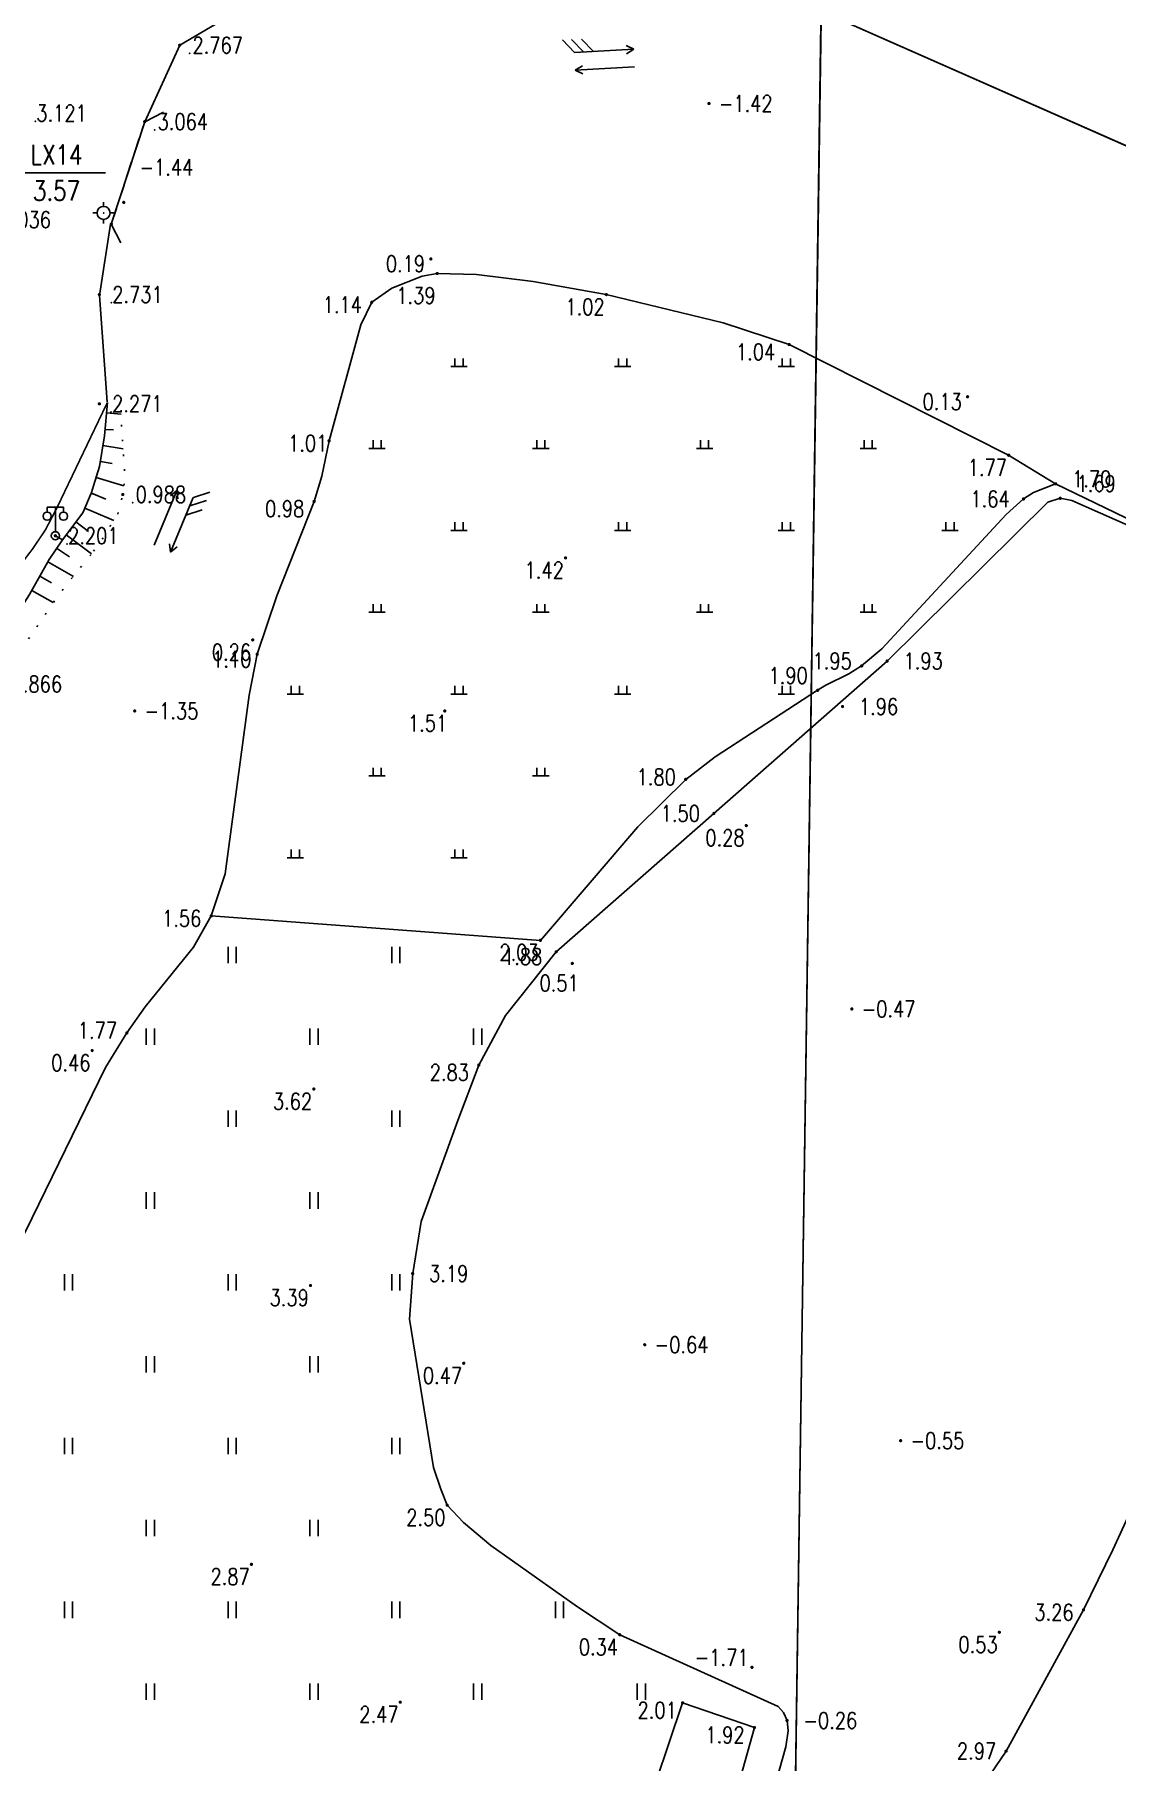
# Model space of a CAD drawing. Extents: x 500064 to 501389, y 2542464 to 2545400.
# Drawn here: x 500746.4 to 500812.5, y 2544332.9 to 2544438.4 of the extents above; entities that cross this region are included whole.
import ezdxf
from ezdxf.enums import TextEntityAlignment as Align

# ---------------------------------------------------------------- set-up
doc = ezdxf.new("R2010")
doc.units = 0
doc.header["$LTSCALE"] = 0.5
doc.linetypes.add('X4', pattern=[1.6, 0, -1.6])
doc.linetypes.add('X5', pattern=[3, 2, -1])
doc.layers.get('0').update_dxf_attribs({"linetype": 'CONTINUOUS', "lineweight": 5})
doc.layers.add('GCD', color=8, linetype='CONTINUOUS')
doc.layers.add('地形图', color=8, linetype='CONTINUOUS')
doc.styles.add('HZ', font='romans.shx', dxfattribs={"width": 0.8, "bigfont": 'hztxt.shx'})
doc.styles.add('里程桩号', font='simplex1.shx', dxfattribs={"bigfont": 'HZTXT.shx'})
doc.linetypes.add('10421', pattern='A,2,[150,AAA.SHX,S=1,R=0,X=0,Y=1],1e-11', length=2)
doc.linetypes.add('10422', pattern='A,2,[150,AAA.SHX,S=1,R=0,X=0,Y=1],2,[177,AAA.SHX,S=1,R=0,X=0,Y=0.8],1e-09', length=4)
doc.linetypes.add('1161', pattern='A,0,[149,AAA.SHX,S=0.15,R=0,X=0,Y=0],-1.6', length=1.6)

# ---------------------------------------------------------------- blocks, each defined once
blk = doc.blocks.new('GC200')
at = {"linetype": 'Continuous', "const_width": 0.2, "flags": 128}
blk.add_lwpolyline([(-0.1, 0, 1), (0.1, 0, 1)], format="xyb", close=True, dxfattribs=at)
blk = doc.blocks.new('gc116')
for p, q in [((-1.3, 0), (-0.8, 0)), ((0, 1.3), (0, 0.8)), ((1.3, 0), (0.8, 0)), ((0, -1.3), (0, -0.8))]:
    blk.add_line(p, q)
blk.add_circle((0, 0), 0.8)
blk.add_point((0, 0))
blk = doc.blocks.new('gc097')
for p, q in [((-1, 2.9), (-1, 3.5)), ((-1, 3.5), (1, 3.5)), ((0, 0.5), (0, 3.5)), ((1, 3.5), (1, 2.9))]:
    blk.add_line(p, q)
for centre in [(-1, 2.4), (1, 2.4), (0, 0)]:
    blk.add_circle(centre, 0.5)
blk = doc.blocks.new('HN')
for p, q in [((0.00001, 0.00107), (0.00726, 0.00107)), ((0.00326, 0.00107), (0.00326, 0.00107)), ((0.00636, 0.00157), (0.00726, 0.00107)), ((0.00726, 0.00107), (0.00636, 0.00057)), ((0.00089, -0.00059), (-0.00001, -0.00109)), ((0.00724, -0.00109), (-0.00001, -0.00109)), ((-0.00001, -0.00109), (0.00089, -0.00159)), ((0.00489, -0.00107), (0.00628, -0.00269)), ((0.00611, -0.00109), (0.00751, -0.00271)), ((0.00722, -0.00111), (0.00862, -0.00273))]:
    blk.add_line(p, q)
blk = doc.blocks.new('gc121')
for p, q in [((-0.5, -1), (-0.5, 1)), ((0.5, -1), (0.5, 1))]:
    blk.add_line(p, q)
blk = doc.blocks.new('gc119')
for p, q in [((-1, 0), (1, 0)), ((-0.5, 1), (-0.5, 0)), ((0.5, 1), (0.5, 0))]:
    blk.add_line(p, q)

msp = doc.modelspace()

# ---------------------------------------------------------------- linework, layer by layer
at = {"layer": '地形图', "color": 1, "linetype": 'Continuous'}
msp.add_line((500790.78, 2544186.22), (500795.43, 2544508.14), dxfattribs=at)
at = {"layer": '地形图'}
msp.add_line((500853.05, 2544413.99), (500762.75, 2544453.85), dxfattribs=at)
at = {"layer": '地形图', "linetype": 'X5'}
msp.add_line((500751.08, 2544426.85), (500753.12, 2544433.1), dxfattribs=at)
at = {"layer": '地形图', "linetype": 'Continuous'}
for p, q in [((500753.12, 2544433.1), (500754.27, 2544433.68)), ((500744.73, 2544429.98), (500750.73, 2544429.98)), ((500751.08, 2544426.85), (500751.03, 2544426.85)), ((500751.08, 2544426.85), (500751.66, 2544425.71)), ((500750.78, 2544415.31), (500751.68, 2544415.24)), ((500750.7, 2544414.31), (500751.22, 2544414.27)), ((500750.57, 2544413.32), (500751.8, 2544413.12)), ((500750.41, 2544412.34), (500751.14, 2544412.22)), ((500750.16, 2544411.37), (500751.84, 2544410.86)), ((500749.86, 2544410.42), (500750, 2544410.36)), ((500749.86, 2544410.42), (500750.74, 2544410.04)), ((500748.92, 2544408.66), (500749.69, 2544408.08)), ((500749.46, 2544409.5), (500750, 2544409.27)), ((500750, 2544409.27), (500751.23, 2544408.74)), ((500748.32, 2544407.87), (500749.86, 2544406.7)), ((500747.74, 2544407.05), (500748.52, 2544406.53)), ((500747.2, 2544406.21), (500748.76, 2544405.33)), ((500746.22, 2544404.47), (500747.53, 2544403.73)), ((500746.71, 2544405.34), (500747.42, 2544404.94))]:
    msp.add_line(p, q, dxfattribs=at)
at = {"layer": '地形图', "color": 1, "linetype": 'Continuous', "flags": 128}
msp.add_lwpolyline([(500790.76, 2544184.47), (500795.45, 2544509.89)], dxfattribs=at)
at = {"layer": '地形图', "flags": 128}
msp.add_lwpolyline([(500918.46, 2544387.11), (500854.88, 2544413.18), (500760.92, 2544454.66), (500734.3, 2544467.87)], dxfattribs=at)
at = {"layer": '地形图', "linetype": '10422', "flags": 128}
for points in [[(500759.01, 2544439.97), (500755.26, 2544437.77), (500753.12, 2544433.1)], [(500751.03, 2544426.85), (500750.35, 2544422.49), (500750.83, 2544416)]]:
    msp.add_lwpolyline(points, dxfattribs=at)
at = {"layer": '地形图', "linetype": 'Continuous', "flags": 128}
for points, elevation in [([(500751.03, 2544426.85), (500751.08, 2544426.85), (500753.12, 2544433.1)], 3.06), ([(500747.66, 2544407.81), (500748.09, 2544407.57)], 2.2)]:
    msp.add_lwpolyline(points, dxfattribs=dict(at, elevation=elevation))
at = {"layer": '地形图', "linetype": '10421', "flags": 128}
for points in [[(500751.83, 2544218.31), (500743.48, 2544223.96), (500741.91, 2544224.65), (500740.27, 2544225.04), (500736.89, 2544224.98), (500735.88, 2544225.11), (500734.74, 2544225.45), (500733.35, 2544226.23), (500727.76, 2544229.8), (500727.33, 2544230.24), (500727.13, 2544230.75), (500726.97, 2544231.36), (500727.07, 2544232.23), (500727.22, 2544232.94), (500729.4, 2544239.25), (500730.01, 2544241.71), (500730.51, 2544243.94), (500731.48, 2544247.42), (500731.59, 2544248.56), (500731.57, 2544249.7), (500731.37, 2544250.47), (500730.65, 2544251.27), (500729.81, 2544251.81), (500726.18, 2544253.81), (500722.68, 2544255.76), (500720.07, 2544256.65), (500718.53, 2544256.9), (500716.43, 2544256.88), (500714.6, 2544256.69), (500712.68, 2544256.3), (500710.23, 2544255.01), (500708.16, 2544253.68), (500706.68, 2544252.22), (500706.5, 2544252.09), (500706.32, 2544252.05), (500706.07, 2544252.11), (500705.86, 2544252.21), (500705.67, 2544252.64), (500705.61, 2544253.07), (500705.59, 2544254.54), (500705.86, 2544258.59), (500706.09, 2544260.71), (500706.62, 2544262.5), (500708.67, 2544267.26), (500710.13, 2544269.81), (500712.12, 2544271.95), (500714.75, 2544274.07), (500719.86, 2544278.15), (500722.38, 2544280.64), (500724.44, 2544284.14), (500726.57, 2544288.96), (500731.58, 2544298.81), (500732.29, 2544300.02), (500732.68, 2544301.6), (500732.54, 2544302.74), (500731.63, 2544303.76), (500725.29, 2544308.51), (500723.84, 2544309.39), (500719.02, 2544310.92), (500718.59, 2544311.35), (500718.38, 2544311.72), (500718.37, 2544312.29), (500718.47, 2544312.79), (500726.37, 2544328.99), (500732.87, 2544343.05), (500734.09, 2544345.61), (500741.54, 2544360.25), (500742.28, 2544361.22), (500744.51, 2544363.28), (500745.08, 2544364.07), (500745.83, 2544365.32), (500750.72, 2544375.33), (500752.03, 2544377.45), (500753.15, 2544379.04), (500756.1, 2544382.68), (500757.18, 2544384.59), (500758.03, 2544387.16), (500759.51, 2544398.07), (500759.99, 2544400.57), (500761.2, 2544404.15), (500763.47, 2544409.91), (500763.94, 2544411.45), (500764.38, 2544413.61), (500766.33, 2544420.7), (500766.99, 2544422.07), (500768.22, 2544422.93), (500770.08, 2544423.66), (500770.99, 2544423.83), (500773.39, 2544423.77), (500776.85, 2544423.34), (500781.32, 2544422.54), (500788.45, 2544420.81), (500792.49, 2544419.49), (500805.9, 2544412.73), (500808.77, 2544410.98), (500817.32, 2544406.85), (500819.27, 2544405.62), (500822.16, 2544403.46), (500825.65, 2544401.18), (500827.53, 2544400.36), (500836.58, 2544397.15), (500847.32, 2544392.84), (500866.07, 2544386.06), (500868.13, 2544385.09), (500869.51, 2544384.1), (500871.51, 2544382.51), (500873.62, 2544381.64), (500875.28, 2544381.37), (500877.15, 2544381.17), (500879.32, 2544380.44), (500882.25, 2544379.29), (500885.09, 2544377.84), (500886.7, 2544377.34), (500888.79, 2544376.72), (500890.34, 2544376.12), (500891.86, 2544375.31), (500892.84, 2544374.5), (500893.83, 2544373.26), (500897.05, 2544370.46)], [(500777.29, 2544383.1), (500783.25, 2544390.03), (500786.17, 2544392.93), (500787.98, 2544394.3), (500794.23, 2544398.37), (500794.74, 2544398.69), (500796.14, 2544399.38), (500796.92, 2544399.86), (500798.16, 2544400.9), (500805.75, 2544409.1), (500806.81, 2544410.06), (500807.42, 2544410.45), (500808.77, 2544410.98)]]:
    msp.add_lwpolyline(points, dxfattribs=at)
at = {"layer": '地形图', "linetype": 'Continuous', "const_width": 0.1, "flags": 128}
for points in [[(500750.84, 2544415.95), (500750, 2544414.2)], [(500750, 2544414.2), (500747.74, 2544409.48), (500747.06, 2544408.18), (500746.28, 2544407.02), (500741.82, 2544401.18), (500741.05, 2544400)]]:
    msp.add_lwpolyline(points, dxfattribs=at)
at = {"layer": '地形图', "linetype": 'Continuous', "flags": 128}
for points in [[(500750.84, 2544415.95), (500750.67, 2544413.91), (500750.36, 2544412.05), (500750, 2544410.86)], [(500750, 2544410.86), (500749.87, 2544410.45), (500749.34, 2544409.21), (500748.09, 2544407.57), (500747.29, 2544406.37), (500746.08, 2544404.23), (500744.65, 2544402), (500743.38, 2544400)]]:
    msp.add_lwpolyline(points, dxfattribs=at)
at = {"layer": '地形图', "linetype": 'X4', "flags": 128}
for points in [[(500750, 2544406.87), (500750.33, 2544407.29), (500751.48, 2544409.15), (500751.78, 2544410.29), (500751.91, 2544411.47), (500751.72, 2544414.26), (500751.66, 2544415.77)], [(500745.05, 2544400), (500745.59, 2544400.86), (500747.87, 2544404.22), (500750, 2544406.87)]]:
    msp.add_lwpolyline(points, dxfattribs=at)
at = {"layer": '地形图', "linetype": '10421', "elevation": 1.61, "flags": 128}
msp.add_lwpolyline([(500862.84, 2544383.76), (500849.87, 2544390.81), (500846.91, 2544392), (500842.43, 2544393.88), (500835.4, 2544396.49), (500825.81, 2544400.48), (500824.72, 2544401), (500823.87, 2544401.53), (500818.49, 2544405.72), (500817.01, 2544406.69), (500815.89, 2544407.25), (500809.77, 2544409.97), (500809.05, 2544410.1), (500808.3, 2544409.86), (500798.48, 2544400.16), (500787.89, 2544390.85), (500778.26, 2544382.4), (500775.17, 2544378.5), (500773.53, 2544375.48), (500772.25, 2544372.09), (500770, 2544365.92), (500769.49, 2544362.75), (500769.49, 2544362.75), (500769.3, 2544359.96), (500770.77, 2544350.91), (500771.22, 2544349.57), (500771.6, 2544348.6), (500772.59, 2544347.54), (500774.26, 2544346.14), (500779.56, 2544342.39), (500782.14, 2544340.69), (500791.82, 2544336.31), (500792.14, 2544335.95), (500792.36, 2544335.45), (500792.42, 2544334.81), (500792.29, 2544333.85), (500788.19, 2544319.3), (500788.22, 2544318.12), (500788.69, 2544317.29), (500794.79, 2544312.86), (500796.66, 2544311.33), (500797.76, 2544311.27), (500798.26, 2544311.43), (500798.57, 2544312.21), (500800.32, 2544322.57), (500801.91, 2544327.22), (500803.49, 2544330.26), (500805.74, 2544333.58), (500810.47, 2544342.21), (500812.26, 2544345.88), (500816.08, 2544354.17), (500816.63, 2544354.83), (500817.24, 2544355.25), (500817.84, 2544355.27), (500818.45, 2544355.08), (500821.65, 2544353.08), (500822.95, 2544352.15), (500824.78, 2544350.78), (500829.43, 2544346.8), (500830.76, 2544346.13), (500832.05, 2544346.37), (500833.14, 2544347.07), (500834.94, 2544348.81), (500842.14, 2544356.27), (500843.28, 2544357.58), (500843.5, 2544358.06), (500843.63, 2544358.7), (500843.68, 2544359.5), (500843.24, 2544360.56), (500842.88, 2544361.61), (500843.06, 2544362.65), (500844.29, 2544363.97), (500845.89, 2544365.64), (500847.14, 2544366.1), (500852.18, 2544367.08), (500856.48, 2544368.29), (500859.07, 2544369.29), (500864.4, 2544371.78), (500866.67, 2544373.95), (500867.52, 2544378.83), (500866.35, 2544381.54), (500864.57, 2544383.05)], close=True, dxfattribs=at)
at = {"layer": '地形图', "linetype": '1161', "elevation": 1.45, "flags": 128}
msp.add_lwpolyline([(500777.29, 2544383.1), (500757.18, 2544384.59)], dxfattribs=at)
at = {"layer": '地形图', "linetype": 'Continuous', "elevation": 1.92, "flags": 128}
msp.add_lwpolyline([(500790.37, 2544335.02), (500785.98, 2544336.53), (500781.12, 2544322.11), (500786.21, 2544320.18)], close=True, dxfattribs=at)
at = {"layer": '地形图'}
for p in [(500755.87, 2544437.27, 2.77), (500746.44, 2544433.12, 3.12), (500753.72, 2544432.6, 3.06), (500751.08, 2544422.04, 2.73), (500751.07, 2544415.37, 2.27), (500752.39, 2544409.83, 0.99), (500748.38, 2544407.31, 2.2)]:
    msp.add_point(p, dxfattribs=at)

# ---------------------------------------------------------------- block references
at = {"layer": '地形图', "linetype": 'Continuous', "yscale": 500, "zscale": 500}
for p, xscale, rotation in [((500783.02, 2544436.98), 499.9999999999832, 183.2910198326074), ((500754.19, 2544407.02), 500.0000000001006, 67.37902582875805)]:
    msp.add_blockref('HN', p, dxfattribs=dict(at, xscale=xscale, rotation=rotation))
at = {"layer": '地形图', "linetype": 'Continuous', "xscale": 0.5, "yscale": 0.5}
for name, p in [('GC200', (500755.26, 2544437.77, 2.77)), ('GC200', (500753.12, 2544433.1, 3.06)), ('gc116', (500750.61, 2544427.53, 3.57)), ('GC200', (500751.08, 2544426.85, 3.06)), ('GC200', (500750.35, 2544422.54, 2.73)), ('gc119', (500772.32, 2544418.14)), ('gc119', (500782.32, 2544418.14)), ('gc119', (500792.32, 2544418.14)), ('GC200', (500750.35, 2544415.87, 2.27)), ('gc119', (500767.32, 2544413.14)), ('gc119', (500777.32, 2544413.14)), ('gc119', (500787.32, 2544413.14)), ('gc119', (500797.32, 2544413.14)), ('GC200', (500751.78, 2544410.33, 0.99)), ('gc119', (500772.32, 2544408.14)), ('gc119', (500782.32, 2544408.14)), ('gc119', (500792.32, 2544408.14)), ('gc119', (500802.32, 2544408.14)), ('GC200', (500747.66, 2544407.81, 2.2)), ('gc119', (500767.32, 2544403.14)), ('gc119', (500777.32, 2544403.14)), ('gc119', (500787.32, 2544403.14)), ('gc119', (500797.32, 2544403.14)), ('gc119', (500762.32, 2544398.14)), ('gc119', (500772.32, 2544398.14)), ('gc119', (500782.32, 2544398.14)), ('gc119', (500792.32, 2544398.14)), ('gc119', (500767.32, 2544393.14)), ('gc119', (500777.32, 2544393.14)), ('gc119', (500762.32, 2544388.14)), ('gc119', (500772.32, 2544388.14)), ('gc121', (500758.46, 2544382.21)), ('gc121', (500768.46, 2544382.21)), ('gc121', (500753.46, 2544377.21)), ('gc121', (500763.46, 2544377.21)), ('gc121', (500773.46, 2544377.21)), ('gc121', (500758.46, 2544372.21)), ('gc121', (500768.46, 2544372.21)), ('gc121', (500753.46, 2544367.21)), ('gc121', (500763.46, 2544367.21)), ('gc121', (500748.46, 2544362.21)), ('gc121', (500758.46, 2544362.21)), ('gc121', (500768.46, 2544362.21)), ('gc121', (500753.46, 2544357.21)), ('gc121', (500763.46, 2544357.21)), ('gc121', (500748.46, 2544352.21)), ('gc121', (500758.46, 2544352.21)), ('gc121', (500768.46, 2544352.21)), ('gc121', (500753.46, 2544347.21)), ('gc121', (500763.46, 2544347.21)), ('gc121', (500748.46, 2544342.21)), ('gc121', (500758.46, 2544342.21)), ('gc121', (500768.46, 2544342.21)), ('gc121', (500778.46, 2544342.21)), ('gc121', (500753.46, 2544337.21)), ('gc121', (500763.46, 2544337.21)), ('gc121', (500773.46, 2544337.21)), ('gc121', (500783.46, 2544337.21))]:
    msp.add_blockref(name, p, dxfattribs=at)
at = {"layer": '地形图', "linetype": 'Continuous'}
ref = msp.add_blockref('GC200', (500787.59, 2544434.21, -1.42), dxfattribs=dict(at, xscale=0.5, yscale=0.5, zscale=0.5))
ref.add_attrib('height', '-1.42', dxfattribs={"layer": 'GCD', "linetype": 'Continuous', "height": 1, "style": '里程桩号', "width": 0.8}).set_placement((500788.19, 2544434.21, -1.42), align=Align.MIDDLE_LEFT)
ref = msp.add_blockref('GC200', (500751.84, 2544428.17, -1.44), dxfattribs=dict(at, xscale=0.5, yscale=0.5, zscale=0.5))
ref.add_attrib('height', '-1.44', dxfattribs={"layer": 'GCD', "linetype": 'Continuous', "height": 1, "style": 'HZ', "width": 0.8}).set_placement((500752.8, 2544430.32, -1.44), align=Align.MIDDLE_LEFT)
ref = msp.add_blockref('GC200', (500770.6, 2544424.72, 0.19), dxfattribs=dict(at, xscale=0.5, yscale=0.5, zscale=0.5))
ref.add_attrib('height', '0.19', dxfattribs={"layer": 'GCD', "linetype": 'Continuous', "height": 1, "style": 'HZ', "width": 0.8}).set_placement((500767.85, 2544424.42, 0.19), align=Align.MIDDLE_LEFT)
ref = msp.add_blockref('GC200', (500770.99, 2544423.83, 1.39), dxfattribs=dict(at, xscale=0.5, yscale=0.5, zscale=0.5))
ref.add_attrib('height', '1.39', dxfattribs={"layer": 'GCD', "linetype": 'Continuous', "height": 1, "style": 'HZ', "width": 0.8}).set_placement((500768.49, 2544422.48, 1.39), align=Align.MIDDLE_LEFT)
ref = msp.add_blockref('GC200', (500766.99, 2544422.07, 1.14), dxfattribs=dict(at, xscale=0.5, yscale=0.5, zscale=0.5))
ref.add_attrib('height', '1.14', dxfattribs={"layer": 'GCD', "linetype": 'Continuous', "height": 1, "style": 'HZ', "width": 0.8}).set_placement((500763.99, 2544421.92, 1.14), align=Align.MIDDLE_LEFT)
ref = msp.add_blockref('GC200', (500781.32, 2544422.54, 1.02), dxfattribs=dict(at, xscale=0.5, yscale=0.5, zscale=0.5))
ref.add_attrib('height', '1.02', dxfattribs={"layer": 'GCD', "linetype": 'Continuous', "height": 1, "style": 'HZ', "width": 0.8}).set_placement((500778.82, 2544421.79, 1.02), align=Align.MIDDLE_LEFT)
ref = msp.add_blockref('GC200', (500792.49, 2544419.49, 1.04), dxfattribs=dict(at, xscale=0.5, yscale=0.5, zscale=0.5))
ref.add_attrib('height', '1.04', dxfattribs={"layer": 'GCD', "linetype": 'Continuous', "height": 1, "style": 'HZ', "width": 0.8}).set_placement((500789.24, 2544419.04, 1.04), align=Align.MIDDLE_LEFT)
ref = msp.add_blockref('GC200', (500803.39, 2544416.3, 0.13), dxfattribs=dict(at, xscale=0.5, yscale=0.5, zscale=0.5))
ref.add_attrib('height', '0.13', dxfattribs={"layer": 'GCD', "linetype": 'Continuous', "height": 1, "style": 'HZ', "width": 0.8}).set_placement((500800.64, 2544416, 0.13), align=Align.MIDDLE_LEFT)
ref = msp.add_blockref('GC200', (500764.38, 2544413.61, 1.01), dxfattribs=dict(at, xscale=0.5, yscale=0.5, zscale=0.5))
ref.add_attrib('height', '1.01', dxfattribs={"layer": 'GCD', "linetype": 'Continuous', "height": 1, "style": 'HZ', "width": 0.8}).set_placement((500761.88, 2544413.46, 1.01), align=Align.MIDDLE_LEFT)
ref = msp.add_blockref('GC200', (500805.9, 2544412.73, 1.77), dxfattribs=dict(at, xscale=0.5, yscale=0.5, zscale=0.5))
ref.add_attrib('height', '1.77', dxfattribs={"layer": 'GCD', "linetype": 'Continuous', "height": 1, "style": 'HZ', "width": 0.8}).set_placement((500803.4, 2544411.98, 1.77), align=Align.MIDDLE_LEFT)
ref = msp.add_blockref('GC200', (500808.77, 2544410.98, 1.7), dxfattribs=dict(at, xscale=0.5, yscale=0.5, zscale=0.5))
ref.add_attrib('height', '1.70', dxfattribs={"layer": 'GCD', "linetype": 'Continuous', "height": 1, "style": 'HZ', "width": 0.8}).set_placement((500809.77, 2544411.28, 1.7), align=Align.MIDDLE_LEFT)
ref = msp.add_blockref('GC200', (500809.05, 2544410.1, 1.69), dxfattribs=dict(at, xscale=0.5, yscale=0.5, zscale=0.5))
ref.add_attrib('height', '1.69', dxfattribs={"layer": 'GCD', "linetype": 'Continuous', "height": 1, "style": 'HZ', "width": 0.8}).set_placement((500810.05, 2544411, 1.69), align=Align.MIDDLE_LEFT)
ref = msp.add_blockref('GC200', (500763.47, 2544409.91, 0.98), dxfattribs=dict(at, xscale=0.5, yscale=0.5, zscale=0.5))
ref.add_attrib('height', '0.98', dxfattribs={"layer": 'GCD', "linetype": 'Continuous', "height": 1, "style": 'HZ', "width": 0.8}).set_placement((500760.47, 2544409.46, 0.98), align=Align.MIDDLE_LEFT)
ref = msp.add_blockref('GC200', (500806.81, 2544410.06, 1.64), dxfattribs=dict(at, xscale=0.5, yscale=0.5, zscale=0.5))
ref.add_attrib('height', '1.64', dxfattribs={"layer": 'GCD', "linetype": 'Continuous', "height": 1, "style": 'HZ', "width": 0.8}).set_placement((500803.56, 2544410.06, 1.64), align=Align.MIDDLE_LEFT)
at = {"layer": '地形图', "linetype": 'Continuous', "xscale": 0.5, "yscale": 0.5, "zscale": 0.5}
msp.add_blockref('gc097', (500747.66, 2544407.81, 2.2), dxfattribs=at)
at = {"layer": '地形图', "linetype": 'Continuous'}
ref = msp.add_blockref('GC200', (500778.83, 2544406.46, 1.42), dxfattribs=dict(at, xscale=0.5, yscale=0.5, zscale=0.5))
ref.add_attrib('height', '1.42', dxfattribs={"layer": 'GCD', "linetype": 'Continuous', "height": 1, "style": 'HZ', "width": 0.8}).set_placement((500776.33, 2544405.71, 1.42), align=Align.MIDDLE_LEFT)
ref = msp.add_blockref('GC200', (500759.72, 2544401.45, 0.26), dxfattribs=dict(at, xscale=0.5, yscale=0.5, zscale=0.5))
ref.add_attrib('height', '0.26', dxfattribs={"layer": 'GCD', "linetype": 'Continuous', "height": 1, "style": 'HZ', "width": 0.8}).set_placement((500757.22, 2544400.7, 0.26), align=Align.MIDDLE_LEFT)
ref = msp.add_blockref('GC200', (500759.99, 2544400.57, 1.1), dxfattribs=dict(at, xscale=0.5, yscale=0.5, zscale=0.5))
ref.add_attrib('height', '1.10', dxfattribs={"layer": 'GCD', "linetype": 'Continuous', "height": 1, "style": 'HZ', "width": 0.8}).set_placement((500757.24, 2544400.27, 1.1), align=Align.MIDDLE_LEFT)
ref = msp.add_blockref('GC200', (500796.92, 2544399.86, 1.95), dxfattribs=dict(at, xscale=0.5, yscale=0.5, zscale=0.5))
ref.add_attrib('height', '1.95', dxfattribs={"layer": 'GCD', "linetype": 'Continuous', "height": 1, "style": 'HZ', "width": 0.8}).set_placement((500793.92, 2544400.16, 1.95), align=Align.MIDDLE_LEFT)
ref = msp.add_blockref('GC200', (500798.48, 2544400.16, 1.93), dxfattribs=dict(at, xscale=0.5, yscale=0.5, zscale=0.5))
ref.add_attrib('height', '1.93', dxfattribs={"layer": 'GCD', "linetype": 'Continuous', "height": 1, "style": 'HZ', "width": 0.8}).set_placement((500799.48, 2544400.16, 1.93), align=Align.MIDDLE_LEFT)
ref = msp.add_blockref('GC200', (500794.23, 2544398.37, 1.9), dxfattribs=dict(at, xscale=0.5, yscale=0.5, zscale=0.5))
ref.add_attrib('height', '1.90', dxfattribs={"layer": 'GCD', "linetype": 'Continuous', "height": 1, "style": 'HZ', "width": 0.8}).set_placement((500791.23, 2544399.27, 1.9), align=Align.MIDDLE_LEFT)
ref = msp.add_blockref('GC200', (500752.51, 2544397.11, -1.35), dxfattribs=dict(at, xscale=0.5, yscale=0.5, zscale=0.5))
ref.add_attrib('height', '-1.35', dxfattribs={"layer": 'GCD', "linetype": 'Continuous', "height": 1, "style": 'HZ', "width": 0.8}).set_placement((500753.11, 2544397.11, -1.35), align=Align.MIDDLE_LEFT)
ref = msp.add_blockref('GC200', (500771.45, 2544397.11, 1.51), dxfattribs=dict(at, xscale=0.5, yscale=0.5, zscale=0.5))
ref.add_attrib('height', '1.51', dxfattribs={"layer": 'GCD', "linetype": 'Continuous', "height": 1, "style": 'HZ', "width": 0.8}).set_placement((500769.2, 2544396.36, 1.51), align=Align.MIDDLE_LEFT)
ref = msp.add_blockref('GC200', (500795.75, 2544397.38, 1.96), dxfattribs=dict(at, xscale=0.5, yscale=0.5, zscale=0.5))
ref.add_attrib('height', '1.96', dxfattribs={"layer": 'GCD', "linetype": 'Continuous', "height": 1, "style": 'HZ', "width": 0.8}).set_placement((500796.75, 2544397.38, 1.96), align=Align.MIDDLE_LEFT)
ref = msp.add_blockref('GC200', (500786.17, 2544392.93, 1.8), dxfattribs=dict(at, xscale=0.5, yscale=0.5, zscale=0.5))
ref.add_attrib('height', '1.80', dxfattribs={"layer": 'GCD', "linetype": 'Continuous', "height": 1, "style": 'HZ', "width": 0.8}).set_placement((500783.17, 2544393.08, 1.8), align=Align.MIDDLE_LEFT)
ref = msp.add_blockref('GC200', (500787.89, 2544390.85, 1.5), dxfattribs=dict(at, xscale=0.5, yscale=0.5, zscale=0.5))
ref.add_attrib('height', '1.50', dxfattribs={"layer": 'GCD', "linetype": 'Continuous', "height": 1, "style": 'HZ', "width": 0.8}).set_placement((500784.64, 2544390.85, 1.5), align=Align.MIDDLE_LEFT)
ref = msp.add_blockref('GC200', (500789.87, 2544390.11, 0.28), dxfattribs=dict(at, xscale=0.5, yscale=0.5, zscale=0.5))
ref.add_attrib('height', '0.28', dxfattribs={"layer": 'GCD', "linetype": 'Continuous', "height": 1, "style": 'HZ', "width": 0.8}).set_placement((500787.37, 2544389.36, 0.28), align=Align.MIDDLE_LEFT)
ref = msp.add_blockref('GC200', (500757.18, 2544384.59, 1.56), dxfattribs=dict(at, xscale=0.5, yscale=0.5, zscale=0.5))
ref.add_attrib('height', '1.56', dxfattribs={"layer": 'GCD', "linetype": 'Continuous', "height": 1, "style": 'HZ', "width": 0.8}).set_placement((500754.18, 2544384.44, 1.56), align=Align.MIDDLE_LEFT)
ref = msp.add_blockref('GC200', (500777.29, 2544383.1, 2.03), dxfattribs=dict(at, xscale=0.5, yscale=0.5, zscale=0.5))
ref.add_attrib('height', '2.03', dxfattribs={"layer": 'GCD', "linetype": 'Continuous', "height": 1, "style": 'HZ', "width": 0.8}).set_placement((500774.79, 2544382.36, 2.03), align=Align.MIDDLE_LEFT)
ref = msp.add_blockref('GC200', (500778.26, 2544382.4, 1.88), dxfattribs=dict(at, xscale=0.5, yscale=0.5, zscale=0.5))
ref.add_attrib('height', '1.88', dxfattribs={"layer": 'GCD', "linetype": 'Continuous', "height": 1, "style": 'HZ', "width": 0.8}).set_placement((500775.01, 2544382.11, 1.88), align=Align.MIDDLE_LEFT)
ref = msp.add_blockref('GC200', (500779.24, 2544381.69, 0.51), dxfattribs=dict(at, xscale=0.5, yscale=0.5, zscale=0.5))
ref.add_attrib('height', '0.51', dxfattribs={"layer": 'GCD', "linetype": 'Continuous', "height": 1, "style": 'HZ', "width": 0.8}).set_placement((500777.24, 2544380.49, 0.51), align=Align.MIDDLE_LEFT)
ref = msp.add_blockref('GC200', (500796.32, 2544378.91, -0.47), dxfattribs=dict(at, xscale=0.5, yscale=0.5, zscale=0.5))
ref.add_attrib('height', '-0.47', dxfattribs={"layer": 'GCD', "linetype": 'Continuous', "height": 1, "style": 'HZ', "width": 0.8}).set_placement((500796.92, 2544378.91, -0.47), align=Align.MIDDLE_LEFT)
ref = msp.add_blockref('GC200', (500752.03, 2544377.45, 1.77), dxfattribs=dict(at, xscale=0.5, yscale=0.5, zscale=0.5))
ref.add_attrib('height', '1.77', dxfattribs={"layer": 'GCD', "linetype": 'Continuous', "height": 1, "style": 'HZ', "width": 0.8}).set_placement((500749.03, 2544377.6, 1.77), align=Align.MIDDLE_LEFT)
ref = msp.add_blockref('GC200', (500749.91, 2544376.37, 0.46), dxfattribs=dict(at, xscale=0.5, yscale=0.5, zscale=0.5))
ref.add_attrib('height', '0.46', dxfattribs={"layer": 'GCD', "linetype": 'Continuous', "height": 1, "style": 'HZ', "width": 0.8}).set_placement((500747.41, 2544375.62, 0.46), align=Align.MIDDLE_LEFT)
ref = msp.add_blockref('GC200', (500773.53, 2544375.48, 2.83), dxfattribs=dict(at, xscale=0.5, yscale=0.5, zscale=0.5))
ref.add_attrib('height', '2.83', dxfattribs={"layer": 'GCD', "linetype": 'Continuous', "height": 1, "style": 'HZ', "width": 0.8}).set_placement((500770.53, 2544375.03, 2.83), align=Align.MIDDLE_LEFT)
ref = msp.add_blockref('GC200', (500763.45, 2544374.02, 3.62), dxfattribs=dict(at, xscale=0.5, yscale=0.5, zscale=0.5))
ref.add_attrib('height', '3.62', dxfattribs={"layer": 'GCD', "linetype": 'Continuous', "height": 1, "style": 'HZ', "width": 0.8}).set_placement((500760.95, 2544373.27, 3.62), align=Align.MIDDLE_LEFT)
ref = msp.add_blockref('GC200', (500769.49, 2544362.75, 3.19), dxfattribs=dict(at, xscale=0.5, yscale=0.5, zscale=0.5))
ref.add_attrib('height', '3.19', dxfattribs={"layer": 'GCD', "linetype": 'Continuous', "height": 1, "style": 'HZ', "width": 0.8}).set_placement((500770.49, 2544362.75, 3.19), align=Align.MIDDLE_LEFT)
ref = msp.add_blockref('GC200', (500763.25, 2544362.02, 3.39), dxfattribs=dict(at, xscale=0.5, yscale=0.5, zscale=0.5))
ref.add_attrib('height', '3.39', dxfattribs={"layer": 'GCD', "linetype": 'Continuous', "height": 1, "style": 'HZ', "width": 0.8}).set_placement((500760.75, 2544361.27, 3.39), align=Align.MIDDLE_LEFT)
ref = msp.add_blockref('GC200', (500783.67, 2544358.4, -0.64), dxfattribs=dict(at, xscale=0.5, yscale=0.5, zscale=0.5))
ref.add_attrib('height', '-0.64', dxfattribs={"layer": 'GCD', "linetype": 'Continuous', "height": 1, "style": 'HZ', "width": 0.8}).set_placement((500784.27, 2544358.4, -0.64), align=Align.MIDDLE_LEFT)
ref = msp.add_blockref('GC200', (500772.61, 2544357.27, 0.47), dxfattribs=dict(at, xscale=0.5, yscale=0.5, zscale=0.5))
ref.add_attrib('height', '0.47', dxfattribs={"layer": 'GCD', "linetype": 'Continuous', "height": 1, "style": 'HZ', "width": 0.8}).set_placement((500770.11, 2544356.52, 0.47), align=Align.MIDDLE_LEFT)
ref = msp.add_blockref('GC200', (500799.3, 2544352.54, -0.55), dxfattribs=dict(at, xscale=0.5, yscale=0.5, zscale=0.5))
ref.add_attrib('height', '-0.55', dxfattribs={"layer": 'GCD', "linetype": 'Continuous', "height": 1, "style": 'HZ', "width": 0.8}).set_placement((500799.9, 2544352.54, -0.55), align=Align.MIDDLE_LEFT)
ref = msp.add_blockref('GC200', (500771.6, 2544348.6, 2.5), dxfattribs=dict(at, xscale=0.5, yscale=0.5, zscale=0.5))
ref.add_attrib('height', '2.50', dxfattribs={"layer": 'GCD', "linetype": 'Continuous', "height": 1, "style": 'HZ', "width": 0.8}).set_placement((500769.1, 2544347.85, 2.5), align=Align.MIDDLE_LEFT)
ref = msp.add_blockref('GC200', (500759.64, 2544344.99, 2.87), dxfattribs=dict(at, xscale=0.5, yscale=0.5, zscale=0.5))
ref.add_attrib('height', '2.87', dxfattribs={"layer": 'GCD', "linetype": 'Continuous', "height": 1, "style": 'HZ', "width": 0.8}).set_placement((500757.14, 2544344.24, 2.87), align=Align.MIDDLE_LEFT)
ref = msp.add_blockref('GC200', (500810.47, 2544342.21, 3.26), dxfattribs=dict(at, xscale=0.5, yscale=0.5, zscale=0.5))
ref.add_attrib('height', '3.26', dxfattribs={"layer": 'GCD', "linetype": 'Continuous', "height": 1, "style": 'HZ', "width": 0.8}).set_placement((500807.47, 2544342.06, 3.26), align=Align.MIDDLE_LEFT)
ref = msp.add_blockref('GC200', (500782.14, 2544340.69, 0.34), dxfattribs=dict(at, xscale=0.5, yscale=0.5, zscale=0.5))
ref.add_attrib('height', '0.34', dxfattribs={"layer": 'GCD', "linetype": 'Continuous', "height": 1, "style": 'HZ', "width": 0.8}).set_placement((500779.64, 2544339.94, 0.34), align=Align.MIDDLE_LEFT)
ref = msp.add_blockref('GC200', (500805.33, 2544340.84, 0.53), dxfattribs=dict(at, xscale=0.5, yscale=0.5, zscale=0.5))
ref.add_attrib('height', '0.53', dxfattribs={"layer": 'GCD', "linetype": 'Continuous', "height": 1, "style": 'HZ', "width": 0.8}).set_placement((500802.83, 2544340.09, 0.53), align=Align.MIDDLE_LEFT)
ref = msp.add_blockref('GC200', (500790.22, 2544338.7, -1.71), dxfattribs=dict(at, xscale=0.5, yscale=0.5, zscale=0.5))
ref.add_attrib('height', '-1.71', dxfattribs={"layer": 'GCD', "linetype": 'Continuous', "height": 1, "style": 'HZ', "width": 0.8}).set_placement((500786.72, 2544339.3, -1.71), align=Align.MIDDLE_LEFT)
ref = msp.add_blockref('GC200', (500768.73, 2544336.57, 2.47), dxfattribs=dict(at, xscale=0.5, yscale=0.5, zscale=0.5))
ref.add_attrib('height', '2.47', dxfattribs={"layer": 'GCD', "linetype": 'Continuous', "height": 1, "style": 'HZ', "width": 0.8}).set_placement((500766.23, 2544335.82, 2.47), align=Align.MIDDLE_LEFT)
ref = msp.add_blockref('GC200', (500785.98, 2544336.53, 2.01), dxfattribs=dict(at, xscale=0.5, yscale=0.5, zscale=0.5))
ref.add_attrib('height', '2.01', dxfattribs={"layer": 'GCD', "linetype": 'Continuous', "height": 1, "style": 'HZ', "width": 0.8}).set_placement((500783.23, 2544336.08, 2.01), align=Align.MIDDLE_LEFT)
ref = msp.add_blockref('GC200', (500792.36, 2544335.45, -0.26), dxfattribs=dict(at, xscale=0.5, yscale=0.5, zscale=0.5))
ref.add_attrib('height', '-0.26', dxfattribs={"layer": 'GCD', "linetype": 'Continuous', "height": 1, "style": 'HZ', "width": 0.8}).set_placement((500793.36, 2544335.45, -0.26), align=Align.MIDDLE_LEFT)
ref = msp.add_blockref('GC200', (500790.37, 2544335.02, 1.92), dxfattribs=dict(at, xscale=0.5, yscale=0.5, zscale=0.5))
ref.add_attrib('height', '1.92', dxfattribs={"layer": 'GCD', "linetype": 'Continuous', "height": 1, "style": 'HZ', "width": 0.8}).set_placement((500787.37, 2544334.57, 1.92), align=Align.MIDDLE_LEFT)
ref = msp.add_blockref('GC200', (500805.74, 2544333.58, 2.96), dxfattribs=dict(at, xscale=0.5, yscale=0.5, zscale=0.5))
ref.add_attrib('height', '2.97', dxfattribs={"layer": 'GCD', "linetype": 'Continuous', "height": 1, "style": 'HZ', "width": 0.8}).set_placement((500802.74, 2544333.58, 2.97), align=Align.MIDDLE_LEFT)

# ---------------------------------------------------------------- texts
at = {"layer": '地形图', "linetype": 'Continuous', "style": 'HZ', "width": 0.8}
for s, height, p in [('2.767', 1, (500757.58, 2544437.77)), ('3.121', 1, (500748.04, 2544433.62)), ('3.064', 1, (500755.45, 2544433.1)), ('LX14', 1.2, (500747.73, 2544431.08)), ('3.57', 1.2, (500747.73, 2544428.88)), ('3.036', 1, (500745.85, 2544427.12)), ('2.731', 1, (500752.68, 2544422.54)), ('2.271', 1, (500752.67, 2544415.87)), ('0.988', 1, (500754.11, 2544410.33)), ('2.201', 1, (500749.98, 2544407.81)), ('0.866', 1, (500746.53, 2544398.75))]:
    msp.add_text(s, height=height, dxfattribs=at).set_placement(p, align=Align.MIDDLE)

doc.saveas('drawing.dxf')
